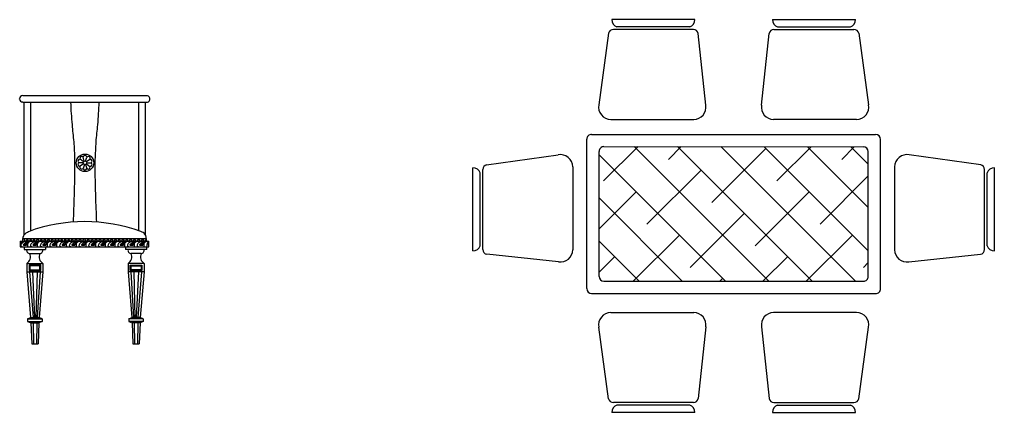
# Model space of a CAD drawing. Header units: inches. Extents: x 13 to 55.5, y 11.7 to 36.5.
# Drawn here: x 40.154 to 44.136, y 14.971 to 16.577 of the extents above; entities that cross this region are included whole.
import ezdxf

# ---------------------------------------------------------------- set-up
doc = ezdxf.new("R2010")
doc.units = ezdxf.units.IN
doc.header["$MEASUREMENT"] = 0
doc.layers.add('02', color=2, linetype='Continuous')

msp = doc.modelspace()

# ---------------------------------------------------------------- linework, layer by layer
at = {"layer": '02'}
for p, q in [((42.5734, 16.5761), (42.5734, 16.5766)), ((42.9117, 16.5766), (42.5734, 16.5766)), ((42.9117, 16.5761), (42.9117, 16.5766)), ((43.2302, 16.5766), (43.5684, 16.5766)), ((43.2302, 16.5761), (43.2302, 16.5766)), ((43.5684, 16.5761), (43.5684, 16.5766)), ((42.9066, 16.5362), (42.5798, 16.5362)), ((42.8917, 16.5462), (42.5934, 16.5462)), ((43.2353, 16.5362), (43.5621, 16.5362)), ((43.2502, 16.5462), (43.5484, 16.5462)), ((42.5602, 16.5202), (42.52, 16.2284)), ((42.957, 16.2269), (42.9263, 16.5196)), ((43.1849, 16.2269), (43.2156, 16.5196)), ((43.5817, 16.5202), (43.6219, 16.2284)), ((40.1539, 16.2517), (40.1539, 16.2528)), ((40.1671, 16.266), (40.6736, 16.266)), ((40.6868, 16.2517), (40.6868, 16.2528)), ((40.1671, 16.2385), (40.6736, 16.2385)), ((40.1724, 15.6967), (40.1724, 16.2385)), ((40.1999, 15.7132), (40.1999, 16.2385)), ((40.6408, 15.7136), (40.6408, 16.2385)), ((40.6683, 15.6971), (40.6683, 16.2385)), ((42.5691, 16.1686), (42.9077, 16.1686)), ((43.5728, 16.1686), (43.2342, 16.1686)), ((42.4909, 16.1073), (43.6509, 16.107)), ((42.4709, 15.4773), (42.4709, 16.0873)), ((42.6802, 16.0573), (42.5399, 15.917)), ((42.5409, 16.0573), (43.6009, 16.057)), ((43.2149, 15.5071), (42.6647, 16.0573)), ((42.8569, 16.0572), (42.8051, 16.0053)), ((43.3917, 15.5071), (42.8416, 16.0572)), ((43.2028, 16.0495), (42.9818, 15.8286)), ((43.5685, 15.507), (43.0184, 16.0572)), ((43.6209, 15.6314), (43.1952, 16.0571)), ((43.3871, 16.0571), (43.247, 15.917)), ((43.6209, 15.8082), (43.372, 16.0571)), ((43.5638, 16.057), (43.5122, 16.0053)), ((43.6209, 15.985), (43.5489, 16.057)), ((43.6709, 15.477), (43.6709, 16.087)), ((40.4187, 15.9983), (40.414, 16.0149)), ((40.4233, 15.9985), (40.4293, 16.0147)), ((42.062, 15.9834), (42.3538, 16.0235)), ((42.5209, 15.5273), (42.5209, 16.0373)), ((43.0381, 15.5072), (42.5209, 16.0243)), ((43.6209, 15.527), (43.6209, 16.037)), ((44.0799, 15.9834), (43.788, 16.0235)), ((40.414, 15.9909), (40.3967, 15.9915)), ((40.4156, 15.9866), (40.4013, 15.977)), ((40.4152, 15.9954), (40.4016, 16.006)), ((40.4195, 15.9841), (40.4136, 15.9679)), ((40.4241, 15.9843), (40.4288, 15.9677)), ((40.4272, 15.996), (40.4415, 16.0056)), ((40.4277, 15.9872), (40.4413, 15.9766)), ((40.4289, 15.9917), (40.4461, 15.9911)), ((42.0061, 15.9701), (42.0056, 15.9701)), ((42.0056, 15.6319), (42.0056, 15.9701)), ((42.4136, 15.9745), (42.4136, 15.6359)), ((43.7282, 15.9745), (43.7282, 15.6359)), ((44.1358, 15.9701), (44.1363, 15.9701)), ((44.1363, 15.6319), (44.1363, 15.9701)), ((42.036, 15.6519), (42.036, 15.9501)), ((42.046, 15.637), (42.046, 15.9638)), ((42.9376, 15.9611), (42.7167, 15.7402)), ((43.6209, 15.9373), (43.4238, 15.7402)), ((44.0959, 15.637), (44.0959, 15.9638)), ((44.1059, 15.6519), (44.1059, 15.9501)), ((42.6725, 15.8728), (42.5209, 15.7212)), ((43.3796, 15.8728), (43.1586, 15.6518)), ((42.8612, 15.5072), (42.5209, 15.8475)), ((43.1144, 15.7844), (42.8934, 15.5634)), ((42.8493, 15.696), (42.6605, 15.5073)), ((43.5564, 15.696), (43.3675, 15.5071)), ((40.156, 15.6716), (40.156, 15.6475)), ((40.156, 15.6716), (40.6825, 15.6716)), ((40.156, 15.6613), (40.166, 15.6716)), ((40.1681, 15.6826), (40.6727, 15.6826)), ((40.1846, 15.6692), (40.186, 15.6661)), ((40.186, 15.6661), (40.1863, 15.6686)), ((40.2242, 15.6692), (40.2255, 15.6661)), ((40.2255, 15.6661), (40.2258, 15.6686)), ((40.2643, 15.6692), (40.2657, 15.6661)), ((40.2657, 15.6661), (40.266, 15.6686)), ((40.3028, 15.6692), (40.3042, 15.6661)), ((40.3042, 15.6661), (40.3045, 15.6686)), ((40.3432, 15.6692), (40.3446, 15.6661)), ((40.3446, 15.6661), (40.3449, 15.6686)), ((40.3828, 15.6692), (40.3841, 15.6661)), ((40.3841, 15.6661), (40.3844, 15.6686)), ((40.4223, 15.6692), (40.4237, 15.6661)), ((40.4237, 15.6661), (40.424, 15.6686)), ((40.4619, 15.6692), (40.4632, 15.6661)), ((40.4632, 15.6661), (40.4635, 15.6686)), ((40.5014, 15.6692), (40.5028, 15.6661)), ((40.5028, 15.6661), (40.5031, 15.6686)), ((40.541, 15.6692), (40.5423, 15.6661)), ((40.5423, 15.6661), (40.5426, 15.6686)), ((40.5805, 15.6692), (40.5819, 15.6661)), ((40.5819, 15.6661), (40.5822, 15.6686)), ((40.6201, 15.6692), (40.6214, 15.6661)), ((40.6214, 15.6661), (40.6217, 15.6686)), ((40.6596, 15.6692), (40.661, 15.6661)), ((40.661, 15.6661), (40.6613, 15.6686)), ((40.6825, 15.6475), (40.6825, 15.6716)), ((42.6844, 15.5073), (42.5209, 15.6707)), ((40.156, 15.6475), (40.6825, 15.6475)), ((40.1724, 15.648), (40.1724, 15.637)), ((40.1724, 15.637), (40.2604, 15.637)), ((40.1958, 15.6205), (40.237, 15.6205)), ((40.2604, 15.648), (40.2604, 15.637)), ((40.5863, 15.648), (40.5863, 15.637)), ((40.6743, 15.637), (40.5863, 15.637)), ((40.6509, 15.6205), (40.6097, 15.6205)), ((40.6743, 15.637), (40.6743, 15.648)), ((42.0061, 15.6319), (42.0056, 15.6319)), ((42.3553, 15.5866), (42.0626, 15.6173)), ((43.7865, 15.5866), (44.0793, 15.6173)), ((44.1358, 15.6319), (44.1363, 15.6319)), ((40.1834, 15.5799), (40.1834, 15.5454)), ((40.1834, 15.5799), (40.2494, 15.5799)), ((40.2494, 15.5799), (40.2494, 15.5454)), ((40.5973, 15.5799), (40.5973, 15.5454)), ((40.6633, 15.5799), (40.5973, 15.5799)), ((40.6633, 15.5799), (40.6633, 15.5454)), ((42.5841, 15.6076), (42.5209, 15.5444)), ((43.2912, 15.6076), (43.1907, 15.5071)), ((43.6209, 15.5838), (43.6006, 15.5634)), ((40.1834, 15.5454), (40.1994, 15.3588)), ((40.1834, 15.5454), (40.2494, 15.5454)), ((40.1948, 15.5454), (40.2092, 15.3588)), ((40.2071, 15.5454), (40.2158, 15.3588)), ((40.2257, 15.5454), (40.2212, 15.3588)), ((40.2383, 15.5454), (40.2267, 15.3588)), ((40.2494, 15.5454), (40.2339, 15.3588)), ((40.5973, 15.5454), (40.6127, 15.3588)), ((40.6633, 15.5454), (40.5973, 15.5454)), ((40.6084, 15.5454), (40.6199, 15.3588)), ((40.621, 15.5454), (40.6254, 15.3588)), ((40.6396, 15.5454), (40.6309, 15.3588)), ((40.6519, 15.5454), (40.6375, 15.3588)), ((40.6633, 15.5454), (40.6472, 15.3588)), ((42.5409, 15.5073), (43.6009, 15.507)), ((43.026, 15.5192), (43.014, 15.5072)), ((42.4909, 15.4573), (43.6509, 15.457)), ((42.5691, 15.3792), (42.9077, 15.3792)), ((43.5728, 15.3792), (43.2342, 15.3792)), ((40.187, 15.3533), (40.1995, 15.3588)), ((40.187, 15.3533), (40.187, 15.3423)), ((40.187, 15.3533), (40.2464, 15.3533)), ((40.187, 15.3423), (40.2002, 15.3368)), ((40.187, 15.3423), (40.2464, 15.3423)), ((40.1994, 15.3588), (40.2339, 15.3588)), ((40.2002, 15.3368), (40.204, 15.2515)), ((40.2002, 15.3368), (40.2332, 15.3368)), ((40.2096, 15.3368), (40.2113, 15.2515)), ((40.2242, 15.3368), (40.2234, 15.2515)), ((40.2332, 15.3368), (40.2296, 15.2515)), ((40.2464, 15.3423), (40.2332, 15.3368)), ((40.2464, 15.3533), (40.2339, 15.3588)), ((40.2464, 15.3533), (40.2464, 15.3423)), ((40.6003, 15.3533), (40.6127, 15.3588)), ((40.6003, 15.3533), (40.6003, 15.3423)), ((40.6597, 15.3533), (40.6003, 15.3533)), ((40.6003, 15.3423), (40.6135, 15.3368)), ((40.6597, 15.3423), (40.6003, 15.3423)), ((40.6472, 15.3588), (40.6127, 15.3588)), ((40.6135, 15.3368), (40.6171, 15.2515)), ((40.6465, 15.3368), (40.6135, 15.3368)), ((40.6224, 15.3368), (40.6232, 15.2515)), ((40.637, 15.3368), (40.6353, 15.2515)), ((40.6465, 15.3368), (40.6427, 15.2515)), ((40.6597, 15.3423), (40.6465, 15.3368)), ((40.6597, 15.3533), (40.6472, 15.3588)), ((40.6597, 15.3533), (40.6597, 15.3423)), ((42.5602, 15.0275), (42.52, 15.3194)), ((42.957, 15.3209), (42.9263, 15.0281)), ((43.1849, 15.3209), (43.2156, 15.0281)), ((43.5817, 15.0275), (43.6219, 15.3194)), ((40.204, 15.2515), (40.2296, 15.2515)), ((40.6171, 15.2515), (40.6427, 15.2515)), ((42.9066, 15.0116), (42.5798, 15.0116)), ((42.8917, 15.0016), (42.5934, 15.0016)), ((43.2353, 15.0116), (43.5621, 15.0116)), ((43.2502, 15.0016), (43.5484, 15.0016)), ((42.5734, 14.9717), (42.5734, 14.9711)), ((42.9117, 14.9711), (42.5734, 14.9711)), ((42.9117, 14.9717), (42.9117, 14.9711)), ((43.2302, 14.9717), (43.2302, 14.9711)), ((43.2302, 14.9711), (43.5684, 14.9711)), ((43.5684, 14.9717), (43.5684, 14.9711))]:
    msp.add_line(p, q, dxfattribs=at)
for points in [[(40.1928, 15.5732), (40.1928, 15.5513), (40.2406, 15.5513), (40.2406, 15.5732)], [(40.6538, 15.5732), (40.6538, 15.5513), (40.6061, 15.5513), (40.6061, 15.5732)], [(40.1961, 15.5699), (40.1961, 15.5546), (40.2373, 15.5546), (40.2373, 15.5699)], [(40.6505, 15.5699), (40.6505, 15.5546), (40.6094, 15.5546), (40.6094, 15.5699)]]:
    msp.add_lwpolyline(points, close=True, dxfattribs=at)
for centre, radius in [((40.4214, 15.9913), 0.0358), ((40.4214, 15.9913), 0.00746), ((40.1792, 15.6765), 0.00486), ((40.193, 15.6765), 0.00486), ((40.2062, 15.6765), 0.00486), ((40.2201, 15.6765), 0.00486), ((40.236, 15.6765), 0.00486), ((40.2499, 15.6765), 0.00486), ((40.2652, 15.6765), 0.00486), ((40.2803, 15.6765), 0.00486), ((40.2951, 15.6765), 0.00486), ((40.3066, 15.6765), 0.00486), ((40.3197, 15.6765), 0.00486), ((40.3336, 15.6765), 0.00486), ((40.3474, 15.6765), 0.00486), ((40.3613, 15.6765), 0.00486), ((40.3766, 15.6765), 0.00486), ((40.3925, 15.6765), 0.00486), ((40.4092, 15.6765), 0.00486), ((40.4265, 15.6765), 0.00486), ((40.4425, 15.6765), 0.00486), ((40.4584, 15.6765), 0.00486), ((40.4751, 15.6765), 0.00486), ((40.491, 15.6765), 0.00486), ((40.507, 15.6765), 0.00486), ((40.5222, 15.6765), 0.00486), ((40.5382, 15.6765), 0.00486), ((40.5535, 15.6765), 0.00486), ((40.5687, 15.6765), 0.00486), ((40.5847, 15.6765), 0.00486), ((40.5999, 15.6765), 0.00486), ((40.6159, 15.6765), 0.00486), ((40.6318, 15.6765), 0.00486), ((40.6493, 15.6765), 0.00486), ((40.6647, 15.6765), 0.00486)]:
    msp.add_circle(centre, radius, dxfattribs=at)
for centre, radius, start, end in [((42.604, 16.5749), 0.0305, 177.6989, 249.8586), ((42.8812, 16.5749), 0.0305, 290.1414, 2.3011), ((43.2607, 16.5749), 0.0305, 177.6989, 249.8586), ((43.5379, 16.5749), 0.0305, 290.1414, 2.3011), ((42.5798, 16.5162), 0.02, 90, 168.3476), ((42.9066, 16.5162), 0.02, 9.83, 90), ((43.2353, 16.5162), 0.02, 90, 170.17), ((43.5621, 16.5162), 0.02, 11.6524, 90), ((40.1671, 16.2528), 0.0132, 90, 269.8631), ((40.6736, 16.2517), 0.0132, 270, 90.0583), ((42.5691, 16.2186), 0.05, 168.7012, 270), ((42.9077, 16.2186), 0.05, 270, 9.5308), ((43.2342, 16.2186), 0.05, 170.4692, 270), ((43.5728, 16.2186), 0.05, 270, 11.2988), ((42.4909, 16.0873), 0.02, 89.9839, 180), ((43.6509, 16.087), 0.02, 0, 89.9839), ((42.5409, 16.0373), 0.02, 89.9839, 180), ((43.6009, 16.037), 0.02, 0, 89.9839), ((40.4086, 16.0094), 0.00772, 45.0347, 206.5634), ((40.4216, 16.0135), 0.00775, 9.1938, 169.7308), ((40.4346, 16.0091), 0.00775, 333.1938, 133.7308), ((42.3636, 15.9745), 0.05, 0, 101.2988), ((43.7782, 15.9745), 0.05, 78.7012, 180), ((40.4004, 15.9846), 0.00782, 117.6879, 276.4582), ((40.4004, 15.9983), 0.00775, 81.1938, 241.7308), ((40.4082, 15.9735), 0.00775, 153.1938, 313.7308), ((40.4343, 15.9732), 0.00775, 225.1938, 25.7308), ((40.4425, 15.9842), 0.00775, 261.1938, 61.7308), ((40.4426, 15.9979), 0.00772, 297.0347, 98.5634), ((42.0073, 15.9396), 0.0305, 20.1414, 92.3011), ((42.066, 15.9638), 0.02, 101.6524, 180), ((44.0759, 15.9638), 0.02, 0, 78.3476), ((44.1345, 15.9396), 0.0305, 87.6989, 159.8586), ((40.4212, 15.9691), 0.00772, 189.0347, 350.5634), ((40.4208, 15.0826), 0.6682, 69.9229, 110.1593), ((42.0073, 15.6624), 0.0305, 267.6989, 339.8586), ((44.1345, 15.6624), 0.0305, 200.1414, 272.3011), ((40.1964, 15.6339), 0.0134, 166.7187, 267.1062), ((40.1664, 15.6073), 0.0322, 301.7446, 24.2895), ((40.2663, 15.6073), 0.0322, 155.7105, 238.2554), ((40.2363, 15.6339), 0.0134, 272.8938, 13.2813), ((40.6104, 15.6339), 0.0134, 166.7187, 267.1062), ((40.5804, 15.6073), 0.0322, 301.7446, 24.2895), ((40.6802, 15.6073), 0.0322, 155.7105, 238.2554), ((40.6502, 15.6339), 0.0134, 272.8938, 13.2813), ((42.066, 15.637), 0.02, 180, 260.1701), ((42.3636, 15.6359), 0.05, 260.4692, 0), ((43.7782, 15.6359), 0.05, 180, 279.5308), ((44.0759, 15.637), 0.02, 279.8299, 0), ((42.5409, 15.5273), 0.02, 180, 269.9839), ((43.6009, 15.527), 0.02, 269.9839, 0), ((42.4909, 15.4773), 0.02, 180, 269.9839), ((43.6509, 15.477), 0.02, 269.9839, 0), ((42.5691, 15.3292), 0.05, 90, 191.2988), ((42.9077, 15.3292), 0.05, 350.4692, 90), ((43.2342, 15.3292), 0.05, 90, 189.5308), ((43.5728, 15.3292), 0.05, 348.7012, 90), ((42.5798, 15.0316), 0.02, 191.6524, 270), ((42.9066, 15.0316), 0.02, 270, 350.17), ((43.2353, 15.0316), 0.02, 189.83, 270), ((43.5621, 15.0316), 0.02, 270, 348.3476), ((42.604, 14.9729), 0.0305, 110.1414, 182.3011), ((42.8812, 14.9729), 0.0305, 357.6989, 69.8586), ((43.2607, 14.9729), 0.0305, 110.1414, 182.3011), ((43.5379, 14.9729), 0.0305, 357.6989, 69.8586)]:
    msp.add_arc(centre, radius, start, end, dxfattribs=at)
for points, knots in [([(40.3623, 16.2385), (40.364, 16.2079), (40.367, 16.1538), (40.3818, 16.0276), (40.3782, 15.8945), (40.3742, 15.7855), (40.3728, 15.7491)], [0, 0, 0, 0, 91.783304, 162.59161, 380.728429, 489.967416, 489.967416, 489.967416, 489.967416]), ([(40.4784, 16.2385), (40.4768, 16.2079), (40.4738, 16.1538), (40.459, 16.0276), (40.4625, 15.8945), (40.4666, 15.7855), (40.468, 15.7491)], [0, 0, 0, 0, 91.783304, 162.59161, 380.728429, 489.967416, 489.967416, 489.967416, 489.967416]), ([(40.1817, 15.6716), (40.1771, 15.6708), (40.1713, 15.6677), (40.1643, 15.6643), (40.1574, 15.6535), (40.161, 15.6495), (40.1673, 15.6479), (40.1754, 15.6493), (40.1845, 15.6469), (40.1888, 15.6507), (40.1874, 15.6562), (40.1885, 15.6646), (40.1918, 15.6673), (40.1968, 15.6707), (40.1999, 15.6716)], [6.914825, 6.914825, 6.914825, 6.914825, 13.000601, 27.762986, 37.258007, 39.156834, 41.486239, 54.58183, 61.829352, 64.478363, 68.986635, 76.799472, 86.886979, 90.076183, 90.076183, 90.076183, 90.076183]), ([(40.1846, 15.6692), (40.1836, 15.6686), (40.1826, 15.6681), (40.1807, 15.667), (40.1799, 15.6665), (40.1783, 15.6653), (40.1775, 15.6647), (40.176, 15.6634), (40.1752, 15.6627), (40.1736, 15.6611), (40.1727, 15.6603), (40.1709, 15.6584), (40.1699, 15.6573), (40.1697, 15.6568), (40.1694, 15.6563), (40.1695, 15.6559)], [6.914825, 6.914825, 6.914825, 6.914825, 10.379881, 10.379881, 13.844938, 13.844938, 17.309994, 17.309994, 20.775051, 20.775051, 24.240108, 24.240108, 27.705164, 27.705164, 28.973557, 28.973557, 28.973557, 28.973557]), ([(40.1695, 15.6559), (40.1695, 15.6554), (40.1698, 15.6554), (40.1699, 15.6552), (40.1705, 15.6552), (40.1716, 15.6551), (40.1723, 15.6551), (40.1736, 15.6551), (40.1743, 15.6551), (40.1755, 15.6551), (40.1758, 15.655), (40.1766, 15.655), (40.177, 15.655), (40.1778, 15.6549), (40.1782, 15.6549), (40.179, 15.6548), (40.1794, 15.6547), (40.1803, 15.6546), (40.181, 15.6544), (40.1819, 15.6543), (40.1821, 15.6543), (40.182, 15.6546)], [45.410263, 45.410263, 45.410263, 45.410263, 46.762976, 46.762976, 48.495504, 48.495504, 50.228032, 50.228032, 51.96056, 51.96056, 52.826825, 52.826825, 53.693089, 53.693089, 54.559353, 54.559353, 55.425617, 55.425617, 57.158145, 57.158145, 58.109729, 58.109729, 58.109729, 58.109729]), ([(40.182, 15.6546), (40.1823, 15.6545), (40.1823, 15.6548), (40.1824, 15.6553), (40.1824, 15.6554), (40.1824, 15.6558), (40.1825, 15.6561), (40.1825, 15.6564), (40.1825, 15.6566), (40.1826, 15.657), (40.1826, 15.6572), (40.1827, 15.6578), (40.1828, 15.6582), (40.1829, 15.659), (40.183, 15.6594), (40.1831, 15.6601), (40.1832, 15.6605), (40.1834, 15.6613), (40.1835, 15.6616), (40.1837, 15.6624), (40.1839, 15.6628), (40.1842, 15.6639), (40.1845, 15.6646), (40.1852, 15.6664), (40.1857, 15.6675), (40.1863, 15.6686)], [67.658556, 67.658556, 67.658556, 67.658556, 68.419579, 68.419579, 68.852711, 68.852711, 69.285843, 69.285843, 69.718976, 69.718976, 70.152108, 70.152108, 71.018372, 71.018372, 71.884636, 71.884636, 72.7509, 72.7509, 73.617164, 73.617164, 74.483428, 74.483428, 76.215957, 76.215957, 78.886167, 78.886167, 78.886167, 78.886167]), ([(40.2212, 15.6716), (40.2167, 15.6708), (40.2109, 15.6677), (40.2039, 15.6643), (40.1969, 15.6535), (40.2006, 15.6495), (40.2069, 15.6479), (40.2149, 15.6493), (40.224, 15.6469), (40.2283, 15.6507), (40.227, 15.6562), (40.228, 15.6646), (40.2314, 15.6673), (40.2363, 15.6707), (40.2395, 15.6716)], [6.914825, 6.914825, 6.914825, 6.914825, 13.000601, 27.762986, 37.258007, 39.156834, 41.486239, 54.58183, 61.829352, 64.478363, 68.986635, 76.799472, 86.886979, 90.076183, 90.076183, 90.076183, 90.076183]), ([(40.2242, 15.6692), (40.2231, 15.6686), (40.2221, 15.6681), (40.2203, 15.667), (40.2195, 15.6665), (40.2178, 15.6653), (40.2171, 15.6647), (40.2155, 15.6634), (40.2148, 15.6627), (40.2131, 15.6611), (40.2123, 15.6603), (40.2105, 15.6584), (40.2095, 15.6573), (40.2093, 15.6568), (40.209, 15.6563), (40.209, 15.6559)], [6.914825, 6.914825, 6.914825, 6.914825, 10.379881, 10.379881, 13.844938, 13.844938, 17.309994, 17.309994, 20.775051, 20.775051, 24.240108, 24.240108, 27.705164, 27.705164, 28.973557, 28.973557, 28.973557, 28.973557]), ([(40.209, 15.6559), (40.2091, 15.6554), (40.2094, 15.6554), (40.2094, 15.6552), (40.21, 15.6552), (40.2112, 15.6551), (40.2118, 15.6551), (40.2132, 15.6551), (40.2138, 15.6551), (40.215, 15.6551), (40.2154, 15.655), (40.2161, 15.655), (40.2165, 15.655), (40.2173, 15.6549), (40.2177, 15.6549), (40.2185, 15.6548), (40.219, 15.6547), (40.2199, 15.6546), (40.2206, 15.6544), (40.2214, 15.6543), (40.2216, 15.6543), (40.2216, 15.6546)], [45.410263, 45.410263, 45.410263, 45.410263, 46.762976, 46.762976, 48.495504, 48.495504, 50.228032, 50.228032, 51.96056, 51.96056, 52.826825, 52.826825, 53.693089, 53.693089, 54.559353, 54.559353, 55.425617, 55.425617, 57.158145, 57.158145, 58.109729, 58.109729, 58.109729, 58.109729]), ([(40.2216, 15.6546), (40.2219, 15.6545), (40.2219, 15.6548), (40.2219, 15.6553), (40.2219, 15.6554), (40.222, 15.6558), (40.222, 15.6561), (40.222, 15.6564), (40.2221, 15.6566), (40.2221, 15.657), (40.2222, 15.6572), (40.2222, 15.6578), (40.2223, 15.6582), (40.2225, 15.659), (40.2225, 15.6594), (40.2227, 15.6601), (40.2228, 15.6605), (40.223, 15.6613), (40.2231, 15.6616), (40.2233, 15.6624), (40.2234, 15.6628), (40.2238, 15.6639), (40.224, 15.6646), (40.2248, 15.6664), (40.2253, 15.6675), (40.2258, 15.6686)], [67.658556, 67.658556, 67.658556, 67.658556, 68.419579, 68.419579, 68.852711, 68.852711, 69.285843, 69.285843, 69.718976, 69.718976, 70.152108, 70.152108, 71.018372, 71.018372, 71.884636, 71.884636, 72.7509, 72.7509, 73.617164, 73.617164, 74.483428, 74.483428, 76.215957, 76.215957, 78.886167, 78.886167, 78.886167, 78.886167]), ([(40.2614, 15.6716), (40.2568, 15.6708), (40.2511, 15.6677), (40.244, 15.6643), (40.2371, 15.6535), (40.2407, 15.6495), (40.2471, 15.6479), (40.2551, 15.6493), (40.2642, 15.6469), (40.2685, 15.6507), (40.2672, 15.6562), (40.2682, 15.6646), (40.2716, 15.6673), (40.2765, 15.6707), (40.2796, 15.6716)], [6.914825, 6.914825, 6.914825, 6.914825, 13.000601, 27.762986, 37.258007, 39.156834, 41.486239, 54.58183, 61.829352, 64.478363, 68.986635, 76.799472, 86.886979, 90.076183, 90.076183, 90.076183, 90.076183]), ([(40.2643, 15.6692), (40.2633, 15.6686), (40.2623, 15.6681), (40.2604, 15.667), (40.2596, 15.6665), (40.258, 15.6653), (40.2572, 15.6647), (40.2557, 15.6634), (40.2549, 15.6627), (40.2533, 15.6611), (40.2525, 15.6603), (40.2506, 15.6584), (40.2496, 15.6573), (40.2494, 15.6568), (40.2491, 15.6563), (40.2492, 15.6559)], [6.914825, 6.914825, 6.914825, 6.914825, 10.379881, 10.379881, 13.844938, 13.844938, 17.309994, 17.309994, 20.775051, 20.775051, 24.240108, 24.240108, 27.705164, 27.705164, 28.973557, 28.973557, 28.973557, 28.973557]), ([(40.2492, 15.6559), (40.2492, 15.6554), (40.2496, 15.6554), (40.2496, 15.6552), (40.2502, 15.6552), (40.2513, 15.6551), (40.252, 15.6551), (40.2533, 15.6551), (40.254, 15.6551), (40.2552, 15.6551), (40.2555, 15.655), (40.2563, 15.655), (40.2567, 15.655), (40.2575, 15.6549), (40.2579, 15.6549), (40.2587, 15.6548), (40.2591, 15.6547), (40.26, 15.6546), (40.2607, 15.6544), (40.2616, 15.6543), (40.2618, 15.6543), (40.2617, 15.6546)], [45.410263, 45.410263, 45.410263, 45.410263, 46.762976, 46.762976, 48.495504, 48.495504, 50.228032, 50.228032, 51.96056, 51.96056, 52.826825, 52.826825, 53.693089, 53.693089, 54.559353, 54.559353, 55.425617, 55.425617, 57.158145, 57.158145, 58.109729, 58.109729, 58.109729, 58.109729]), ([(40.2617, 15.6546), (40.262, 15.6545), (40.262, 15.6548), (40.2621, 15.6553), (40.2621, 15.6554), (40.2621, 15.6558), (40.2622, 15.6561), (40.2622, 15.6564), (40.2622, 15.6566), (40.2623, 15.657), (40.2623, 15.6572), (40.2624, 15.6578), (40.2625, 15.6582), (40.2626, 15.659), (40.2627, 15.6594), (40.2628, 15.6601), (40.2629, 15.6605), (40.2631, 15.6613), (40.2632, 15.6616), (40.2635, 15.6624), (40.2636, 15.6628), (40.2639, 15.6639), (40.2642, 15.6646), (40.2649, 15.6664), (40.2654, 15.6675), (40.266, 15.6686)], [67.658556, 67.658556, 67.658556, 67.658556, 68.419579, 68.419579, 68.852711, 68.852711, 69.285843, 69.285843, 69.718976, 69.718976, 70.152108, 70.152108, 71.018372, 71.018372, 71.884636, 71.884636, 72.7509, 72.7509, 73.617164, 73.617164, 74.483428, 74.483428, 76.215957, 76.215957, 78.886167, 78.886167, 78.886167, 78.886167]), ([(40.2999, 15.6716), (40.2953, 15.6708), (40.2896, 15.6677), (40.2825, 15.6643), (40.2756, 15.6535), (40.2792, 15.6495), (40.2856, 15.6479), (40.2936, 15.6493), (40.3027, 15.6469), (40.307, 15.6507), (40.3057, 15.6562), (40.3067, 15.6646), (40.3101, 15.6673), (40.315, 15.6707), (40.3181, 15.6716)], [6.914825, 6.914825, 6.914825, 6.914825, 13.000601, 27.762986, 37.258007, 39.156834, 41.486239, 54.58183, 61.829352, 64.478363, 68.986635, 76.799472, 86.886979, 90.076183, 90.076183, 90.076183, 90.076183]), ([(40.3028, 15.6692), (40.3018, 15.6686), (40.3008, 15.6681), (40.299, 15.667), (40.2981, 15.6665), (40.2965, 15.6653), (40.2957, 15.6647), (40.2942, 15.6634), (40.2934, 15.6627), (40.2918, 15.6611), (40.291, 15.6603), (40.2891, 15.6584), (40.2881, 15.6573), (40.2879, 15.6568), (40.2877, 15.6563), (40.2877, 15.6559)], [6.914825, 6.914825, 6.914825, 6.914825, 10.379881, 10.379881, 13.844938, 13.844938, 17.309994, 17.309994, 20.775051, 20.775051, 24.240108, 24.240108, 27.705164, 27.705164, 28.973557, 28.973557, 28.973557, 28.973557]), ([(40.2877, 15.6559), (40.2877, 15.6554), (40.2881, 15.6554), (40.2881, 15.6552), (40.2887, 15.6552), (40.2898, 15.6551), (40.2905, 15.6551), (40.2918, 15.6551), (40.2925, 15.6551), (40.2937, 15.6551), (40.294, 15.655), (40.2948, 15.655), (40.2952, 15.655), (40.296, 15.6549), (40.2964, 15.6549), (40.2972, 15.6548), (40.2976, 15.6547), (40.2985, 15.6546), (40.2992, 15.6544), (40.3001, 15.6543), (40.3003, 15.6543), (40.3002, 15.6546)], [45.410263, 45.410263, 45.410263, 45.410263, 46.762976, 46.762976, 48.495504, 48.495504, 50.228032, 50.228032, 51.96056, 51.96056, 52.826825, 52.826825, 53.693089, 53.693089, 54.559353, 54.559353, 55.425617, 55.425617, 57.158145, 57.158145, 58.109729, 58.109729, 58.109729, 58.109729]), ([(40.3002, 15.6546), (40.3005, 15.6545), (40.3006, 15.6548), (40.3006, 15.6553), (40.3006, 15.6554), (40.3007, 15.6558), (40.3007, 15.6561), (40.3007, 15.6564), (40.3007, 15.6566), (40.3008, 15.657), (40.3008, 15.6572), (40.3009, 15.6578), (40.301, 15.6582), (40.3011, 15.659), (40.3012, 15.6594), (40.3014, 15.6601), (40.3014, 15.6605), (40.3016, 15.6613), (40.3017, 15.6616), (40.302, 15.6624), (40.3021, 15.6628), (40.3024, 15.6639), (40.3027, 15.6646), (40.3034, 15.6664), (40.3039, 15.6675), (40.3045, 15.6686)], [67.658556, 67.658556, 67.658556, 67.658556, 68.419579, 68.419579, 68.852711, 68.852711, 69.285843, 69.285843, 69.718976, 69.718976, 70.152108, 70.152108, 71.018372, 71.018372, 71.884636, 71.884636, 72.7509, 72.7509, 73.617164, 73.617164, 74.483428, 74.483428, 76.215957, 76.215957, 78.886167, 78.886167, 78.886167, 78.886167]), ([(40.3402, 15.6716), (40.3357, 15.6708), (40.3299, 15.6677), (40.3229, 15.6643), (40.316, 15.6535), (40.3196, 15.6495), (40.3259, 15.6479), (40.334, 15.6493), (40.3431, 15.6469), (40.3474, 15.6507), (40.346, 15.6562), (40.347, 15.6646), (40.3504, 15.6673), (40.3553, 15.6707), (40.3585, 15.6716)], [6.914825, 6.914825, 6.914825, 6.914825, 13.000601, 27.762986, 37.258007, 39.156834, 41.486239, 54.58183, 61.829352, 64.478363, 68.986635, 76.799472, 86.886979, 90.076183, 90.076183, 90.076183, 90.076183]), ([(40.3432, 15.6692), (40.3422, 15.6686), (40.3412, 15.6681), (40.3393, 15.667), (40.3385, 15.6665), (40.3369, 15.6653), (40.3361, 15.6647), (40.3346, 15.6634), (40.3338, 15.6627), (40.3322, 15.6611), (40.3313, 15.6603), (40.3295, 15.6584), (40.3285, 15.6573), (40.3283, 15.6568), (40.328, 15.6563), (40.3281, 15.6559)], [6.914825, 6.914825, 6.914825, 6.914825, 10.379881, 10.379881, 13.844938, 13.844938, 17.309994, 17.309994, 20.775051, 20.775051, 24.240108, 24.240108, 27.705164, 27.705164, 28.973557, 28.973557, 28.973557, 28.973557]), ([(40.3281, 15.6559), (40.3281, 15.6554), (40.3284, 15.6554), (40.3285, 15.6552), (40.3291, 15.6552), (40.3302, 15.6551), (40.3309, 15.6551), (40.3322, 15.6551), (40.3329, 15.6551), (40.3341, 15.6551), (40.3344, 15.655), (40.3352, 15.655), (40.3356, 15.655), (40.3364, 15.6549), (40.3368, 15.6549), (40.3376, 15.6548), (40.338, 15.6547), (40.3389, 15.6546), (40.3396, 15.6544), (40.3405, 15.6543), (40.3407, 15.6543), (40.3406, 15.6546)], [45.410263, 45.410263, 45.410263, 45.410263, 46.762976, 46.762976, 48.495504, 48.495504, 50.228032, 50.228032, 51.96056, 51.96056, 52.826825, 52.826825, 53.693089, 53.693089, 54.559353, 54.559353, 55.425617, 55.425617, 57.158145, 57.158145, 58.109729, 58.109729, 58.109729, 58.109729]), ([(40.3406, 15.6546), (40.3409, 15.6545), (40.3409, 15.6548), (40.341, 15.6553), (40.341, 15.6554), (40.341, 15.6558), (40.3411, 15.6561), (40.3411, 15.6564), (40.3411, 15.6566), (40.3412, 15.657), (40.3412, 15.6572), (40.3413, 15.6578), (40.3413, 15.6582), (40.3415, 15.659), (40.3416, 15.6594), (40.3417, 15.6601), (40.3418, 15.6605), (40.342, 15.6613), (40.3421, 15.6616), (40.3423, 15.6624), (40.3425, 15.6628), (40.3428, 15.6639), (40.3431, 15.6646), (40.3438, 15.6664), (40.3443, 15.6675), (40.3449, 15.6686)], [67.658556, 67.658556, 67.658556, 67.658556, 68.419579, 68.419579, 68.852711, 68.852711, 69.285843, 69.285843, 69.718976, 69.718976, 70.152108, 70.152108, 71.018372, 71.018372, 71.884636, 71.884636, 72.7509, 72.7509, 73.617164, 73.617164, 74.483428, 74.483428, 76.215957, 76.215957, 78.886167, 78.886167, 78.886167, 78.886167]), ([(40.3798, 15.6716), (40.3753, 15.6708), (40.3695, 15.6677), (40.3624, 15.6643), (40.3555, 15.6535), (40.3592, 15.6495), (40.3655, 15.6479), (40.3735, 15.6493), (40.3826, 15.6469), (40.3869, 15.6507), (40.3856, 15.6562), (40.3866, 15.6646), (40.39, 15.6673), (40.3949, 15.6707), (40.3981, 15.6716)], [6.914825, 6.914825, 6.914825, 6.914825, 13.000601, 27.762986, 37.258007, 39.156834, 41.486239, 54.58183, 61.829352, 64.478363, 68.986635, 76.799472, 86.886979, 90.076183, 90.076183, 90.076183, 90.076183]), ([(40.3828, 15.6692), (40.3817, 15.6686), (40.3807, 15.6681), (40.3789, 15.667), (40.378, 15.6665), (40.3764, 15.6653), (40.3757, 15.6647), (40.3741, 15.6634), (40.3733, 15.6627), (40.3717, 15.6611), (40.3709, 15.6603), (40.3691, 15.6584), (40.3681, 15.6573), (40.3679, 15.6568), (40.3676, 15.6563), (40.3676, 15.6559)], [6.914825, 6.914825, 6.914825, 6.914825, 10.379881, 10.379881, 13.844938, 13.844938, 17.309994, 17.309994, 20.775051, 20.775051, 24.240108, 24.240108, 27.705164, 27.705164, 28.973557, 28.973557, 28.973557, 28.973557]), ([(40.3676, 15.6559), (40.3677, 15.6554), (40.368, 15.6554), (40.368, 15.6552), (40.3686, 15.6552), (40.3698, 15.6551), (40.3704, 15.6551), (40.3718, 15.6551), (40.3724, 15.6551), (40.3736, 15.6551), (40.374, 15.655), (40.3747, 15.655), (40.3751, 15.655), (40.3759, 15.6549), (40.3763, 15.6549), (40.3771, 15.6548), (40.3776, 15.6547), (40.3785, 15.6546), (40.3792, 15.6544), (40.38, 15.6543), (40.3802, 15.6543), (40.3802, 15.6546)], [45.410263, 45.410263, 45.410263, 45.410263, 46.762976, 46.762976, 48.495504, 48.495504, 50.228032, 50.228032, 51.96056, 51.96056, 52.826825, 52.826825, 53.693089, 53.693089, 54.559353, 54.559353, 55.425617, 55.425617, 57.158145, 57.158145, 58.109729, 58.109729, 58.109729, 58.109729]), ([(40.3802, 15.6546), (40.3805, 15.6545), (40.3805, 15.6548), (40.3805, 15.6553), (40.3805, 15.6554), (40.3806, 15.6558), (40.3806, 15.6561), (40.3806, 15.6564), (40.3807, 15.6566), (40.3807, 15.657), (40.3807, 15.6572), (40.3808, 15.6578), (40.3809, 15.6582), (40.381, 15.659), (40.3811, 15.6594), (40.3813, 15.6601), (40.3814, 15.6605), (40.3816, 15.6613), (40.3817, 15.6616), (40.3819, 15.6624), (40.382, 15.6628), (40.3824, 15.6639), (40.3826, 15.6646), (40.3834, 15.6664), (40.3839, 15.6675), (40.3844, 15.6686)], [67.658556, 67.658556, 67.658556, 67.658556, 68.419579, 68.419579, 68.852711, 68.852711, 69.285843, 69.285843, 69.718976, 69.718976, 70.152108, 70.152108, 71.018372, 71.018372, 71.884636, 71.884636, 72.7509, 72.7509, 73.617164, 73.617164, 74.483428, 74.483428, 76.215957, 76.215957, 78.886167, 78.886167, 78.886167, 78.886167]), ([(40.4193, 15.6716), (40.4148, 15.6708), (40.409, 15.6677), (40.402, 15.6643), (40.3951, 15.6535), (40.3987, 15.6495), (40.405, 15.6479), (40.4131, 15.6493), (40.4222, 15.6469), (40.4265, 15.6507), (40.4251, 15.6562), (40.4261, 15.6646), (40.4295, 15.6673), (40.4345, 15.6707), (40.4376, 15.6716)], [6.914825, 6.914825, 6.914825, 6.914825, 13.000601, 27.762986, 37.258007, 39.156834, 41.486239, 54.58183, 61.829352, 64.478363, 68.986635, 76.799472, 86.886979, 90.076183, 90.076183, 90.076183, 90.076183]), ([(40.4223, 15.6692), (40.4213, 15.6686), (40.4203, 15.6681), (40.4184, 15.667), (40.4176, 15.6665), (40.416, 15.6653), (40.4152, 15.6647), (40.4137, 15.6634), (40.4129, 15.6627), (40.4113, 15.6611), (40.4104, 15.6603), (40.4086, 15.6584), (40.4076, 15.6573), (40.4074, 15.6568), (40.4071, 15.6563), (40.4072, 15.6559)], [6.914825, 6.914825, 6.914825, 6.914825, 10.379881, 10.379881, 13.844938, 13.844938, 17.309994, 17.309994, 20.775051, 20.775051, 24.240108, 24.240108, 27.705164, 27.705164, 28.973557, 28.973557, 28.973557, 28.973557]), ([(40.4072, 15.6559), (40.4072, 15.6554), (40.4075, 15.6554), (40.4076, 15.6552), (40.4082, 15.6552), (40.4093, 15.6551), (40.41, 15.6551), (40.4113, 15.6551), (40.412, 15.6551), (40.4132, 15.6551), (40.4135, 15.655), (40.4143, 15.655), (40.4147, 15.655), (40.4155, 15.6549), (40.4159, 15.6549), (40.4167, 15.6548), (40.4171, 15.6547), (40.418, 15.6546), (40.4187, 15.6544), (40.4196, 15.6543), (40.4198, 15.6543), (40.4197, 15.6546)], [45.410263, 45.410263, 45.410263, 45.410263, 46.762976, 46.762976, 48.495504, 48.495504, 50.228032, 50.228032, 51.96056, 51.96056, 52.826825, 52.826825, 53.693089, 53.693089, 54.559353, 54.559353, 55.425617, 55.425617, 57.158145, 57.158145, 58.109729, 58.109729, 58.109729, 58.109729]), ([(40.4197, 15.6546), (40.42, 15.6545), (40.42, 15.6548), (40.4201, 15.6553), (40.4201, 15.6554), (40.4201, 15.6558), (40.4202, 15.6561), (40.4202, 15.6564), (40.4202, 15.6566), (40.4203, 15.657), (40.4203, 15.6572), (40.4204, 15.6578), (40.4204, 15.6582), (40.4206, 15.659), (40.4207, 15.6594), (40.4208, 15.6601), (40.4209, 15.6605), (40.4211, 15.6613), (40.4212, 15.6616), (40.4214, 15.6624), (40.4216, 15.6628), (40.4219, 15.6639), (40.4222, 15.6646), (40.4229, 15.6664), (40.4234, 15.6675), (40.424, 15.6686)], [67.658556, 67.658556, 67.658556, 67.658556, 68.419579, 68.419579, 68.852711, 68.852711, 69.285843, 69.285843, 69.718976, 69.718976, 70.152108, 70.152108, 71.018372, 71.018372, 71.884636, 71.884636, 72.7509, 72.7509, 73.617164, 73.617164, 74.483428, 74.483428, 76.215957, 76.215957, 78.886167, 78.886167, 78.886167, 78.886167]), ([(40.4589, 15.6716), (40.4544, 15.6708), (40.4486, 15.6677), (40.4415, 15.6643), (40.4346, 15.6535), (40.4383, 15.6495), (40.4446, 15.6479), (40.4526, 15.6493), (40.4617, 15.6469), (40.466, 15.6507), (40.4647, 15.6562), (40.4657, 15.6646), (40.4691, 15.6673), (40.474, 15.6707), (40.4772, 15.6716)], [6.914825, 6.914825, 6.914825, 6.914825, 13.000601, 27.762986, 37.258007, 39.156834, 41.486239, 54.58183, 61.829352, 64.478363, 68.986635, 76.799472, 86.886979, 90.076183, 90.076183, 90.076183, 90.076183]), ([(40.4619, 15.6692), (40.4608, 15.6686), (40.4598, 15.6681), (40.458, 15.667), (40.4572, 15.6665), (40.4555, 15.6653), (40.4548, 15.6647), (40.4532, 15.6634), (40.4524, 15.6627), (40.4508, 15.6611), (40.45, 15.6603), (40.4482, 15.6584), (40.4472, 15.6573), (40.447, 15.6568), (40.4467, 15.6563), (40.4467, 15.6559)], [6.914825, 6.914825, 6.914825, 6.914825, 10.379881, 10.379881, 13.844938, 13.844938, 17.309994, 17.309994, 20.775051, 20.775051, 24.240108, 24.240108, 27.705164, 27.705164, 28.973557, 28.973557, 28.973557, 28.973557]), ([(40.4467, 15.6559), (40.4468, 15.6554), (40.4471, 15.6554), (40.4471, 15.6552), (40.4477, 15.6552), (40.4489, 15.6551), (40.4495, 15.6551), (40.4509, 15.6551), (40.4515, 15.6551), (40.4527, 15.6551), (40.4531, 15.655), (40.4538, 15.655), (40.4542, 15.655), (40.455, 15.6549), (40.4554, 15.6549), (40.4562, 15.6548), (40.4567, 15.6547), (40.4576, 15.6546), (40.4583, 15.6544), (40.4591, 15.6543), (40.4593, 15.6543), (40.4593, 15.6546)], [45.410263, 45.410263, 45.410263, 45.410263, 46.762976, 46.762976, 48.495504, 48.495504, 50.228032, 50.228032, 51.96056, 51.96056, 52.826825, 52.826825, 53.693089, 53.693089, 54.559353, 54.559353, 55.425617, 55.425617, 57.158145, 57.158145, 58.109729, 58.109729, 58.109729, 58.109729]), ([(40.4593, 15.6546), (40.4596, 15.6545), (40.4596, 15.6548), (40.4596, 15.6553), (40.4596, 15.6554), (40.4597, 15.6558), (40.4597, 15.6561), (40.4597, 15.6564), (40.4598, 15.6566), (40.4598, 15.657), (40.4599, 15.6572), (40.4599, 15.6578), (40.46, 15.6582), (40.4601, 15.659), (40.4602, 15.6594), (40.4604, 15.6601), (40.4605, 15.6605), (40.4607, 15.6613), (40.4608, 15.6616), (40.461, 15.6624), (40.4611, 15.6628), (40.4615, 15.6639), (40.4617, 15.6646), (40.4625, 15.6664), (40.463, 15.6675), (40.4635, 15.6686)], [67.658556, 67.658556, 67.658556, 67.658556, 68.419579, 68.419579, 68.852711, 68.852711, 69.285843, 69.285843, 69.718976, 69.718976, 70.152108, 70.152108, 71.018372, 71.018372, 71.884636, 71.884636, 72.7509, 72.7509, 73.617164, 73.617164, 74.483428, 74.483428, 76.215957, 76.215957, 78.886167, 78.886167, 78.886167, 78.886167]), ([(40.4984, 15.6716), (40.4939, 15.6708), (40.4881, 15.6677), (40.4811, 15.6643), (40.4742, 15.6535), (40.4778, 15.6495), (40.4841, 15.6479), (40.4922, 15.6493), (40.5013, 15.6469), (40.5056, 15.6507), (40.5042, 15.6562), (40.5053, 15.6646), (40.5086, 15.6673), (40.5136, 15.6707), (40.5167, 15.6716)], [6.914825, 6.914825, 6.914825, 6.914825, 13.000601, 27.762986, 37.258007, 39.156834, 41.486239, 54.58183, 61.829352, 64.478363, 68.986635, 76.799472, 86.886979, 90.076183, 90.076183, 90.076183, 90.076183]), ([(40.5014, 15.6692), (40.5004, 15.6686), (40.4994, 15.6681), (40.4975, 15.667), (40.4967, 15.6665), (40.4951, 15.6653), (40.4943, 15.6647), (40.4928, 15.6634), (40.492, 15.6627), (40.4904, 15.6611), (40.4895, 15.6603), (40.4877, 15.6584), (40.4867, 15.6573), (40.4865, 15.6568), (40.4862, 15.6563), (40.4863, 15.6559)], [6.914825, 6.914825, 6.914825, 6.914825, 10.379881, 10.379881, 13.844938, 13.844938, 17.309994, 17.309994, 20.775051, 20.775051, 24.240108, 24.240108, 27.705164, 27.705164, 28.973557, 28.973557, 28.973557, 28.973557]), ([(40.4863, 15.6559), (40.4863, 15.6554), (40.4866, 15.6554), (40.4867, 15.6552), (40.4873, 15.6552), (40.4884, 15.6551), (40.4891, 15.6551), (40.4904, 15.6551), (40.4911, 15.6551), (40.4923, 15.6551), (40.4926, 15.655), (40.4934, 15.655), (40.4938, 15.655), (40.4946, 15.6549), (40.495, 15.6549), (40.4958, 15.6548), (40.4962, 15.6547), (40.4971, 15.6546), (40.4978, 15.6544), (40.4987, 15.6543), (40.4989, 15.6543), (40.4988, 15.6546)], [45.410263, 45.410263, 45.410263, 45.410263, 46.762976, 46.762976, 48.495504, 48.495504, 50.228032, 50.228032, 51.96056, 51.96056, 52.826825, 52.826825, 53.693089, 53.693089, 54.559353, 54.559353, 55.425617, 55.425617, 57.158145, 57.158145, 58.109729, 58.109729, 58.109729, 58.109729]), ([(40.4988, 15.6546), (40.4991, 15.6545), (40.4991, 15.6548), (40.4992, 15.6553), (40.4992, 15.6554), (40.4992, 15.6558), (40.4993, 15.6561), (40.4993, 15.6564), (40.4993, 15.6566), (40.4994, 15.657), (40.4994, 15.6572), (40.4995, 15.6578), (40.4996, 15.6582), (40.4997, 15.659), (40.4998, 15.6594), (40.4999, 15.6601), (40.5, 15.6605), (40.5002, 15.6613), (40.5003, 15.6616), (40.5005, 15.6624), (40.5007, 15.6628), (40.501, 15.6639), (40.5013, 15.6646), (40.502, 15.6664), (40.5025, 15.6675), (40.5031, 15.6686)], [67.658556, 67.658556, 67.658556, 67.658556, 68.419579, 68.419579, 68.852711, 68.852711, 69.285843, 69.285843, 69.718976, 69.718976, 70.152108, 70.152108, 71.018372, 71.018372, 71.884636, 71.884636, 72.7509, 72.7509, 73.617164, 73.617164, 74.483428, 74.483428, 76.215957, 76.215957, 78.886167, 78.886167, 78.886167, 78.886167]), ([(40.538, 15.6716), (40.5335, 15.6708), (40.5277, 15.6677), (40.5207, 15.6643), (40.5137, 15.6535), (40.5174, 15.6495), (40.5237, 15.6479), (40.5317, 15.6493), (40.5408, 15.6469), (40.5451, 15.6507), (40.5438, 15.6562), (40.5448, 15.6646), (40.5482, 15.6673), (40.5531, 15.6707), (40.5563, 15.6716)], [6.914825, 6.914825, 6.914825, 6.914825, 13.000601, 27.762986, 37.258007, 39.156834, 41.486239, 54.58183, 61.829352, 64.478363, 68.986635, 76.799472, 86.886979, 90.076183, 90.076183, 90.076183, 90.076183]), ([(40.541, 15.6692), (40.5399, 15.6686), (40.5389, 15.6681), (40.5371, 15.667), (40.5363, 15.6665), (40.5346, 15.6653), (40.5339, 15.6647), (40.5323, 15.6634), (40.5316, 15.6627), (40.5299, 15.6611), (40.5291, 15.6603), (40.5273, 15.6584), (40.5263, 15.6573), (40.5261, 15.6568), (40.5258, 15.6563), (40.5258, 15.6559)], [6.914825, 6.914825, 6.914825, 6.914825, 10.379881, 10.379881, 13.844938, 13.844938, 17.309994, 17.309994, 20.775051, 20.775051, 24.240108, 24.240108, 27.705164, 27.705164, 28.973557, 28.973557, 28.973557, 28.973557]), ([(40.5258, 15.6559), (40.5259, 15.6554), (40.5262, 15.6554), (40.5262, 15.6552), (40.5268, 15.6552), (40.528, 15.6551), (40.5286, 15.6551), (40.53, 15.6551), (40.5306, 15.6551), (40.5318, 15.6551), (40.5322, 15.655), (40.5329, 15.655), (40.5333, 15.655), (40.5341, 15.6549), (40.5345, 15.6549), (40.5353, 15.6548), (40.5358, 15.6547), (40.5367, 15.6546), (40.5374, 15.6544), (40.5382, 15.6543), (40.5384, 15.6543), (40.5384, 15.6546)], [45.410263, 45.410263, 45.410263, 45.410263, 46.762976, 46.762976, 48.495504, 48.495504, 50.228032, 50.228032, 51.96056, 51.96056, 52.826825, 52.826825, 53.693089, 53.693089, 54.559353, 54.559353, 55.425617, 55.425617, 57.158145, 57.158145, 58.109729, 58.109729, 58.109729, 58.109729]), ([(40.5384, 15.6546), (40.5387, 15.6545), (40.5387, 15.6548), (40.5387, 15.6553), (40.5387, 15.6554), (40.5388, 15.6558), (40.5388, 15.6561), (40.5388, 15.6564), (40.5389, 15.6566), (40.5389, 15.657), (40.539, 15.6572), (40.539, 15.6578), (40.5391, 15.6582), (40.5393, 15.659), (40.5393, 15.6594), (40.5395, 15.6601), (40.5396, 15.6605), (40.5398, 15.6613), (40.5399, 15.6616), (40.5401, 15.6624), (40.5402, 15.6628), (40.5406, 15.6639), (40.5408, 15.6646), (40.5416, 15.6664), (40.5421, 15.6675), (40.5426, 15.6686)], [67.658556, 67.658556, 67.658556, 67.658556, 68.419579, 68.419579, 68.852711, 68.852711, 69.285843, 69.285843, 69.718976, 69.718976, 70.152108, 70.152108, 71.018372, 71.018372, 71.884636, 71.884636, 72.7509, 72.7509, 73.617164, 73.617164, 74.483428, 74.483428, 76.215957, 76.215957, 78.886167, 78.886167, 78.886167, 78.886167]), ([(40.5776, 15.6716), (40.573, 15.6708), (40.5673, 15.6677), (40.5602, 15.6643), (40.5533, 15.6535), (40.5569, 15.6495), (40.5633, 15.6479), (40.5713, 15.6493), (40.5804, 15.6469), (40.5847, 15.6507), (40.5833, 15.6562), (40.5844, 15.6646), (40.5878, 15.6673), (40.5927, 15.6707), (40.5958, 15.6716)], [6.914825, 6.914825, 6.914825, 6.914825, 13.000601, 27.762986, 37.258007, 39.156834, 41.486239, 54.58183, 61.829352, 64.478363, 68.986635, 76.799472, 86.886979, 90.076183, 90.076183, 90.076183, 90.076183]), ([(40.5805, 15.6692), (40.5795, 15.6686), (40.5785, 15.6681), (40.5766, 15.667), (40.5758, 15.6665), (40.5742, 15.6653), (40.5734, 15.6647), (40.5719, 15.6634), (40.5711, 15.6627), (40.5695, 15.6611), (40.5687, 15.6603), (40.5668, 15.6584), (40.5658, 15.6573), (40.5656, 15.6568), (40.5653, 15.6563), (40.5654, 15.6559)], [6.914825, 6.914825, 6.914825, 6.914825, 10.379881, 10.379881, 13.844938, 13.844938, 17.309994, 17.309994, 20.775051, 20.775051, 24.240108, 24.240108, 27.705164, 27.705164, 28.973557, 28.973557, 28.973557, 28.973557]), ([(40.5654, 15.6559), (40.5654, 15.6554), (40.5657, 15.6554), (40.5658, 15.6552), (40.5664, 15.6552), (40.5675, 15.6551), (40.5682, 15.6551), (40.5695, 15.6551), (40.5702, 15.6551), (40.5714, 15.6551), (40.5717, 15.655), (40.5725, 15.655), (40.5729, 15.655), (40.5737, 15.6549), (40.5741, 15.6549), (40.5749, 15.6548), (40.5753, 15.6547), (40.5762, 15.6546), (40.5769, 15.6544), (40.5778, 15.6543), (40.578, 15.6543), (40.5779, 15.6546)], [45.410263, 45.410263, 45.410263, 45.410263, 46.762976, 46.762976, 48.495504, 48.495504, 50.228032, 50.228032, 51.96056, 51.96056, 52.826825, 52.826825, 53.693089, 53.693089, 54.559353, 54.559353, 55.425617, 55.425617, 57.158145, 57.158145, 58.109729, 58.109729, 58.109729, 58.109729]), ([(40.5779, 15.6546), (40.5782, 15.6545), (40.5782, 15.6548), (40.5783, 15.6553), (40.5783, 15.6554), (40.5783, 15.6558), (40.5784, 15.6561), (40.5784, 15.6564), (40.5784, 15.6566), (40.5785, 15.657), (40.5785, 15.6572), (40.5786, 15.6578), (40.5787, 15.6582), (40.5788, 15.659), (40.5789, 15.6594), (40.579, 15.6601), (40.5791, 15.6605), (40.5793, 15.6613), (40.5794, 15.6616), (40.5796, 15.6624), (40.5798, 15.6628), (40.5801, 15.6639), (40.5804, 15.6646), (40.5811, 15.6664), (40.5816, 15.6675), (40.5822, 15.6686)], [67.658556, 67.658556, 67.658556, 67.658556, 68.419579, 68.419579, 68.852711, 68.852711, 69.285843, 69.285843, 69.718976, 69.718976, 70.152108, 70.152108, 71.018372, 71.018372, 71.884636, 71.884636, 72.7509, 72.7509, 73.617164, 73.617164, 74.483428, 74.483428, 76.215957, 76.215957, 78.886167, 78.886167, 78.886167, 78.886167]), ([(40.6171, 15.6716), (40.6126, 15.6708), (40.6068, 15.6677), (40.5998, 15.6643), (40.5928, 15.6535), (40.5965, 15.6495), (40.6028, 15.6479), (40.6108, 15.6493), (40.6199, 15.6469), (40.6242, 15.6507), (40.6229, 15.6562), (40.6239, 15.6646), (40.6273, 15.6673), (40.6322, 15.6707), (40.6354, 15.6716)], [6.914825, 6.914825, 6.914825, 6.914825, 13.000601, 27.762986, 37.258007, 39.156834, 41.486239, 54.58183, 61.829352, 64.478363, 68.986635, 76.799472, 86.886979, 90.076183, 90.076183, 90.076183, 90.076183]), ([(40.6201, 15.6692), (40.619, 15.6686), (40.618, 15.6681), (40.6162, 15.667), (40.6154, 15.6665), (40.6137, 15.6653), (40.613, 15.6647), (40.6114, 15.6634), (40.6107, 15.6627), (40.609, 15.6611), (40.6082, 15.6603), (40.6064, 15.6584), (40.6054, 15.6573), (40.6052, 15.6568), (40.6049, 15.6563), (40.6049, 15.6559)], [6.914825, 6.914825, 6.914825, 6.914825, 10.379881, 10.379881, 13.844938, 13.844938, 17.309994, 17.309994, 20.775051, 20.775051, 24.240108, 24.240108, 27.705164, 27.705164, 28.973557, 28.973557, 28.973557, 28.973557]), ([(40.6049, 15.6559), (40.605, 15.6554), (40.6053, 15.6554), (40.6053, 15.6552), (40.6059, 15.6552), (40.6071, 15.6551), (40.6077, 15.6551), (40.6091, 15.6551), (40.6097, 15.6551), (40.6109, 15.6551), (40.6113, 15.655), (40.612, 15.655), (40.6124, 15.655), (40.6132, 15.6549), (40.6136, 15.6549), (40.6144, 15.6548), (40.6149, 15.6547), (40.6158, 15.6546), (40.6165, 15.6544), (40.6173, 15.6543), (40.6176, 15.6543), (40.6175, 15.6546)], [45.410263, 45.410263, 45.410263, 45.410263, 46.762976, 46.762976, 48.495504, 48.495504, 50.228032, 50.228032, 51.96056, 51.96056, 52.826825, 52.826825, 53.693089, 53.693089, 54.559353, 54.559353, 55.425617, 55.425617, 57.158145, 57.158145, 58.109729, 58.109729, 58.109729, 58.109729]), ([(40.6175, 15.6546), (40.6178, 15.6545), (40.6178, 15.6548), (40.6178, 15.6553), (40.6179, 15.6554), (40.6179, 15.6558), (40.6179, 15.6561), (40.6179, 15.6564), (40.618, 15.6566), (40.618, 15.657), (40.6181, 15.6572), (40.6182, 15.6578), (40.6182, 15.6582), (40.6184, 15.659), (40.6184, 15.6594), (40.6186, 15.6601), (40.6187, 15.6605), (40.6189, 15.6613), (40.619, 15.6616), (40.6192, 15.6624), (40.6193, 15.6628), (40.6197, 15.6639), (40.6199, 15.6646), (40.6207, 15.6664), (40.6212, 15.6675), (40.6217, 15.6686)], [67.658556, 67.658556, 67.658556, 67.658556, 68.419579, 68.419579, 68.852711, 68.852711, 69.285843, 69.285843, 69.718976, 69.718976, 70.152108, 70.152108, 71.018372, 71.018372, 71.884636, 71.884636, 72.7509, 72.7509, 73.617164, 73.617164, 74.483428, 74.483428, 76.215957, 76.215957, 78.886167, 78.886167, 78.886167, 78.886167]), ([(40.6567, 15.6716), (40.6521, 15.6708), (40.6464, 15.6677), (40.6393, 15.6643), (40.6324, 15.6535), (40.636, 15.6495), (40.6424, 15.6479), (40.6504, 15.6493), (40.6595, 15.6469), (40.6638, 15.6507), (40.6625, 15.6562), (40.6635, 15.6646), (40.6669, 15.6673), (40.6718, 15.6707), (40.6749, 15.6716)], [6.914825, 6.914825, 6.914825, 6.914825, 13.000601, 27.762986, 37.258007, 39.156834, 41.486239, 54.58183, 61.829352, 64.478363, 68.986635, 76.799472, 86.886979, 90.076183, 90.076183, 90.076183, 90.076183]), ([(40.6596, 15.6692), (40.6586, 15.6686), (40.6576, 15.6681), (40.6557, 15.667), (40.6549, 15.6665), (40.6533, 15.6653), (40.6525, 15.6647), (40.651, 15.6634), (40.6502, 15.6627), (40.6486, 15.6611), (40.6478, 15.6603), (40.6459, 15.6584), (40.6449, 15.6573), (40.6447, 15.6568), (40.6444, 15.6563), (40.6445, 15.6559)], [6.914825, 6.914825, 6.914825, 6.914825, 10.379881, 10.379881, 13.844938, 13.844938, 17.309994, 17.309994, 20.775051, 20.775051, 24.240108, 24.240108, 27.705164, 27.705164, 28.973557, 28.973557, 28.973557, 28.973557]), ([(40.6445, 15.6559), (40.6445, 15.6554), (40.6449, 15.6554), (40.6449, 15.6552), (40.6455, 15.6552), (40.6466, 15.6551), (40.6473, 15.6551), (40.6486, 15.6551), (40.6493, 15.6551), (40.6505, 15.6551), (40.6508, 15.655), (40.6516, 15.655), (40.652, 15.655), (40.6528, 15.6549), (40.6532, 15.6549), (40.654, 15.6548), (40.6544, 15.6547), (40.6553, 15.6546), (40.656, 15.6544), (40.6569, 15.6543), (40.6571, 15.6543), (40.657, 15.6546)], [45.410263, 45.410263, 45.410263, 45.410263, 46.762976, 46.762976, 48.495504, 48.495504, 50.228032, 50.228032, 51.96056, 51.96056, 52.826825, 52.826825, 53.693089, 53.693089, 54.559353, 54.559353, 55.425617, 55.425617, 57.158145, 57.158145, 58.109729, 58.109729, 58.109729, 58.109729]), ([(40.657, 15.6546), (40.6573, 15.6545), (40.6573, 15.6548), (40.6574, 15.6553), (40.6574, 15.6554), (40.6574, 15.6558), (40.6575, 15.6561), (40.6575, 15.6564), (40.6575, 15.6566), (40.6576, 15.657), (40.6576, 15.6572), (40.6577, 15.6578), (40.6578, 15.6582), (40.6579, 15.659), (40.658, 15.6594), (40.6581, 15.6601), (40.6582, 15.6605), (40.6584, 15.6613), (40.6585, 15.6616), (40.6588, 15.6624), (40.6589, 15.6628), (40.6592, 15.6639), (40.6595, 15.6646), (40.6602, 15.6664), (40.6607, 15.6675), (40.6613, 15.6686)], [67.658556, 67.658556, 67.658556, 67.658556, 68.419579, 68.419579, 68.852711, 68.852711, 69.285843, 69.285843, 69.718976, 69.718976, 70.152108, 70.152108, 71.018372, 71.018372, 71.884636, 71.884636, 72.7509, 72.7509, 73.617164, 73.617164, 74.483428, 74.483428, 76.215957, 76.215957, 78.886167, 78.886167, 78.886167, 78.886167]), ([(40.6743, 15.6475), (40.6756, 15.6545), (40.6756, 15.6548), (40.6757, 15.6553), (40.6757, 15.6554), (40.6757, 15.6558), (40.6757, 15.6561), (40.6758, 15.6564), (40.6758, 15.6566), (40.6758, 15.657), (40.6759, 15.6572), (40.676, 15.6578), (40.676, 15.6582), (40.6762, 15.659), (40.6762, 15.6594), (40.6764, 15.6601), (40.6765, 15.6605), (40.6767, 15.6613), (40.6768, 15.6616), (40.677, 15.6624), (40.6771, 15.6628), (40.6775, 15.6639), (40.6778, 15.6646), (40.6784, 15.6662), (40.6788, 15.6671), (40.6825, 15.6674)], [67.658556, 67.658556, 67.658556, 67.658556, 68.419579, 68.419579, 68.852711, 68.852711, 69.285843, 69.285843, 69.718976, 69.718976, 70.152108, 70.152108, 71.018372, 71.018372, 71.884636, 71.884636, 72.7509, 72.7509, 73.617164, 73.617164, 74.483428, 74.483428, 76.215957, 76.215957, 78.400185, 78.400185, 78.400185, 78.400185])]:
    msp.add_open_spline(points, degree=3, knots=knots, dxfattribs=at)
for points in [[(40.1671, 15.6713), (40.1747, 15.7), (40.1905, 15.7099)], [(40.6736, 15.6716), (40.666, 15.7003), (40.6502, 15.7102)], [(40.179, 15.6615), (40.1759, 15.6587), (40.1785, 15.658), (40.18, 15.6599), (40.179, 15.6615)], [(40.2186, 15.6615), (40.2155, 15.6587), (40.2181, 15.658), (40.2196, 15.6599), (40.2186, 15.6615)], [(40.2587, 15.6615), (40.2556, 15.6587), (40.2582, 15.658), (40.2598, 15.6599), (40.2587, 15.6615)], [(40.2972, 15.6615), (40.2941, 15.6587), (40.2968, 15.658), (40.2983, 15.6599), (40.2972, 15.6615)], [(40.3376, 15.6615), (40.3345, 15.6587), (40.3371, 15.658), (40.3386, 15.6599), (40.3376, 15.6615)], [(40.3772, 15.6615), (40.374, 15.6587), (40.3767, 15.658), (40.3782, 15.6599), (40.3772, 15.6615)], [(40.4167, 15.6615), (40.4136, 15.6587), (40.4162, 15.658), (40.4177, 15.6599), (40.4167, 15.6615)], [(40.4563, 15.6615), (40.4532, 15.6587), (40.4558, 15.658), (40.4573, 15.6599), (40.4563, 15.6615)], [(40.4958, 15.6615), (40.4927, 15.6587), (40.4953, 15.658), (40.4968, 15.6599), (40.4958, 15.6615)], [(40.5354, 15.6615), (40.5323, 15.6587), (40.5349, 15.658), (40.5364, 15.6599), (40.5354, 15.6615)], [(40.5749, 15.6615), (40.5718, 15.6587), (40.5744, 15.658), (40.576, 15.6599), (40.5749, 15.6615)], [(40.6145, 15.6615), (40.6114, 15.6587), (40.614, 15.658), (40.6155, 15.6599), (40.6145, 15.6615)], [(40.654, 15.6615), (40.6509, 15.6587), (40.6535, 15.658), (40.6551, 15.6599), (40.654, 15.6615)]]:
    msp.add_spline(points, degree=3, dxfattribs=at)

doc.saveas('drawing.dxf')
